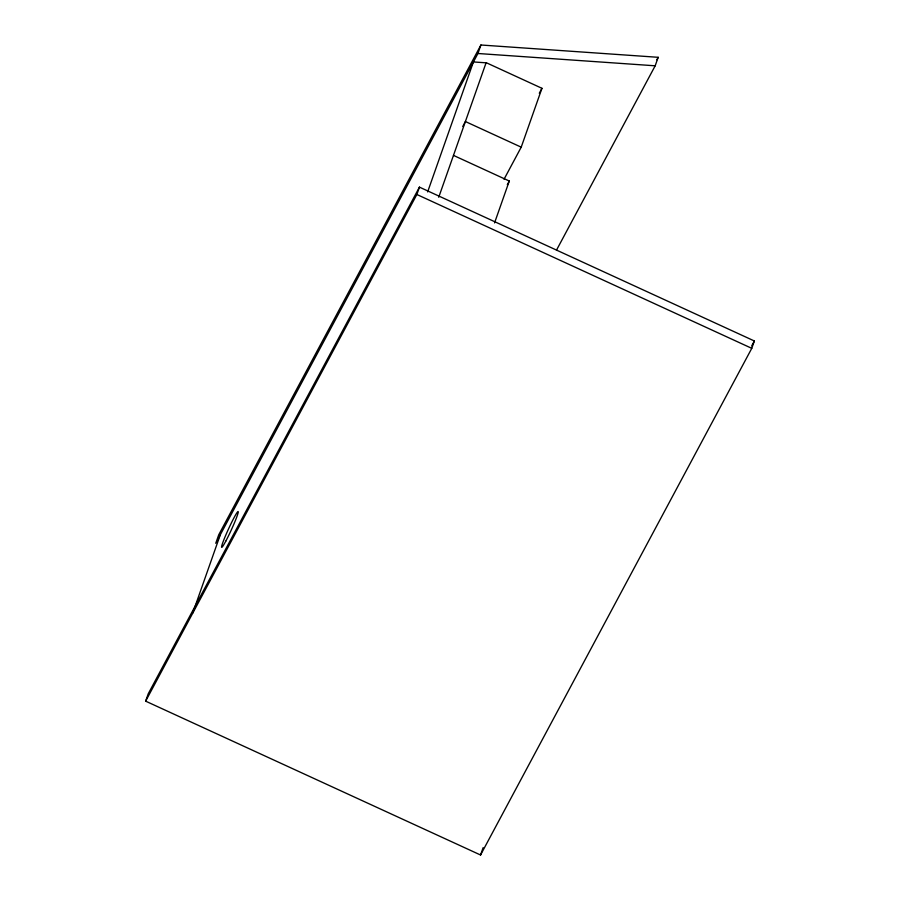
<?xml version="1.0" encoding="UTF-8"?>
<svg xmlns="http://www.w3.org/2000/svg" width="900" height="900" viewBox="0 0 900 900"><rect width="100%" height="100%" fill="white"/><g stroke="black" fill="none" stroke-linecap="round" stroke-linejoin="round"><path stroke-width="1.35" d="M145.643 701.156L148.23 693.799L419.445 187.132L754.357 340.976L751.77 348.334L480.555 855L145.643 701.156L416.858 194.49L419.445 187.132M192.724 613.08L220.275 534.836M427.646 191.903L473.411 61.943L486.067 62.82M480.926 45L218.745 534.78L215.752 543.274L477.934 53.494L480.926 45L658.17 57.307L655.178 65.801L556.526 250.088M438.728 197.257L486.135 62.651L541.946 88.301L521.212 147.172L504.045 179.246M494.55 222.907L509.287 181.035L453.476 155.396M480.555 855L483.142 847.643M462.757 126.472L465.39 121.534L521.212 147.172M539.303 93.229L541.946 88.301M507.308 184.736L509.287 181.035M656.842 59.771L658.17 57.307M751.702 345.926L754.357 340.976M477.934 53.494L655.178 65.801M416.858 194.49L751.77 348.334M225.765 541.192A19.71 1.474 -65.3 0 0 238.252 511.819A19.71 1.474 -65.3 0 0 225.731 535.23A19.71 1.474 -65.3 0 0 225.765 541.192"/></g></svg>
